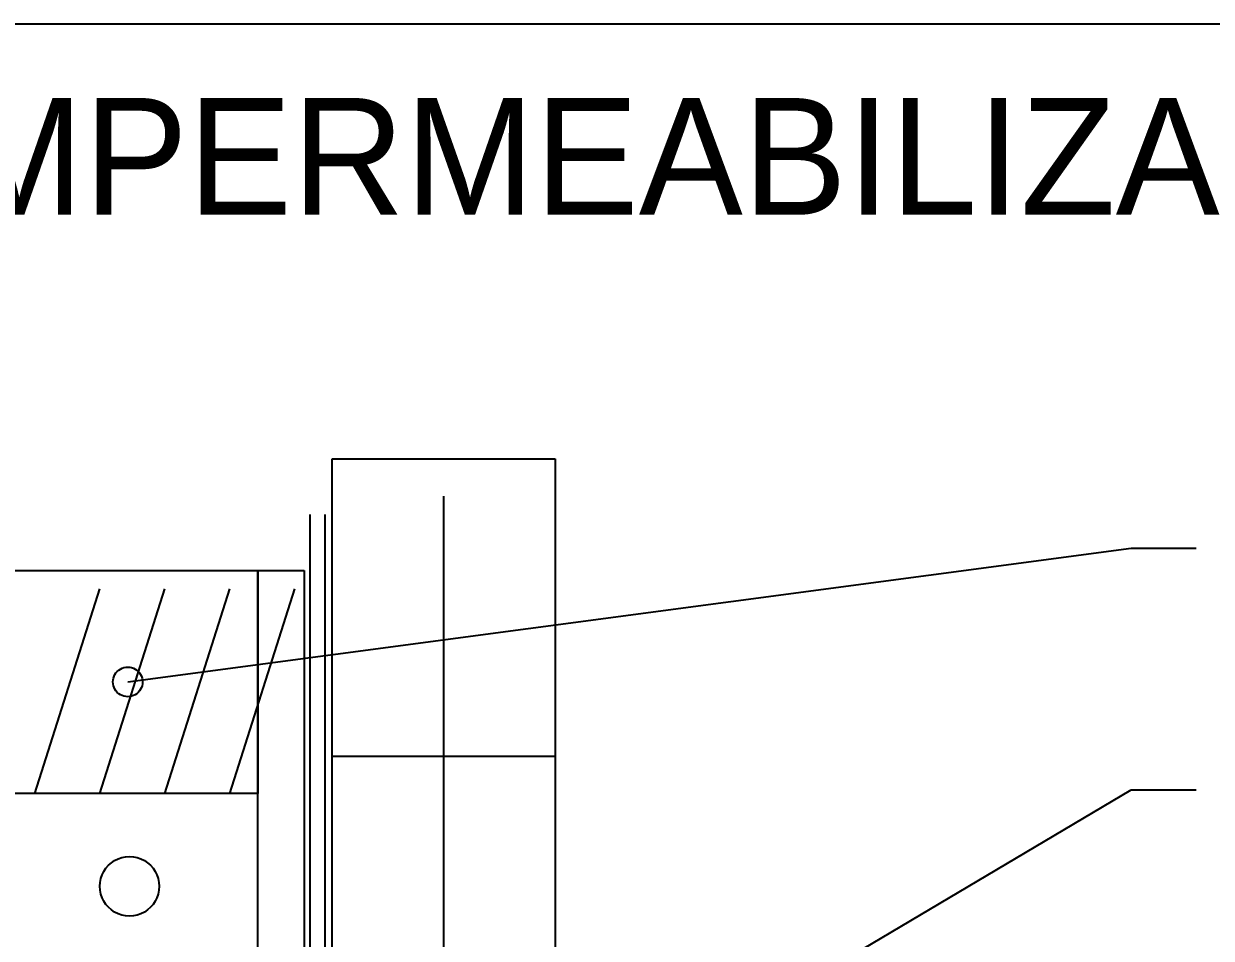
# Model space of a CAD drawing. Header units: millimetres. Extents: x 0 to 3648, y 0 to 594.
# Drawn here: x 700.06 to 749.81, y 425.49 to 463.8 of the extents above; entities that cross this region are included whole.
import ezdxf

# ---------------------------------------------------------------- set-up
doc = ezdxf.new("R2010")
doc.units = ezdxf.units.MM
for name, color, linetype in [('ALVENARIA', 8, 'CONTINUOUS'), ('ARMADURAS', 1, 'CONTINUOUS'), ('COTAS', 4, 'CONTINUOUS'), ('FORMAS', 7, 'CONTINUOUS'), ('SECUNDARIAS', 8, 'CONTINUOUS'), ('TEXTOS', 2, 'CONTINUOUS')]:
    doc.layers.add(name, color=color, linetype=linetype)

msp = doc.modelspace()

# ---------------------------------------------------------------- linework, layer by layer
at = {"layer": 'ALVENARIA'}
msp.add_line((712.97839, 433.11892), (722.3189, 433.11892), dxfattribs=at)
at = {"layer": 'ARMADURAS'}
for p, q in [((717.64868, 444.01621), (717.64868, 345.94054)), ((712.04433, 443.23784), (712.04433, 343.6054))]:
    msp.add_line(p, q, dxfattribs=at)
at = {"layer": 'COTAS'}
for p, q in [((704.41619, 436.23243), (746.44863, 441.83676)), ((746.44863, 441.83676), (749.17299, 441.83676)), ((704.17793, 436.80774), (704.25506, 436.83391)), ((704.25506, 436.83391), (704.33494, 436.84981)), ((704.33494, 436.84981), (704.41619, 436.85513)), ((704.41619, 436.85513), (704.49751, 436.84981)), ((704.49751, 436.84981), (704.57739, 436.83391)), ((704.57739, 436.83391), (704.65451, 436.80774)), ((703.79883, 436.31372), (703.81473, 436.3936)), ((703.81473, 436.3936), (703.8409, 436.47073)), ((703.8409, 436.47073), (703.87695, 436.54379)), ((703.87695, 436.54379), (703.92221, 436.61151)), ((703.92221, 436.61151), (703.97592, 436.67275)), ((703.97592, 436.67275), (704.03715, 436.72646)), ((704.03715, 436.72646), (704.10488, 436.77172)), ((704.10488, 436.77172), (704.17793, 436.80774)), ((704.65451, 436.80774), (704.72756, 436.77172)), ((704.72756, 436.77172), (704.7953, 436.72646)), ((704.7953, 436.72646), (704.85652, 436.67275)), ((704.85652, 436.67275), (704.91023, 436.61151)), ((704.91023, 436.61151), (704.95549, 436.54379)), ((704.95549, 436.54379), (704.99155, 436.47073)), ((704.99155, 436.47073), (705.01772, 436.3936)), ((705.01772, 436.3936), (705.03362, 436.31372)), ((703.79351, 436.23243), (703.79883, 436.31372)), ((703.79883, 436.15116), (703.79351, 436.23243)), ((703.81473, 436.07127), (703.79883, 436.15116)), ((703.8409, 435.99413), (703.81473, 436.07127)), ((703.87695, 435.92107), (703.8409, 435.99413)), ((703.92221, 435.85336), (703.87695, 435.92107)), ((703.97592, 435.79212), (703.92221, 435.85336)), ((704.91023, 435.85336), (704.85652, 435.79212)), ((704.95549, 435.92107), (704.91023, 435.85336)), ((704.99155, 435.99413), (704.95549, 435.92107)), ((705.01772, 436.07127), (704.99155, 435.99413)), ((705.03362, 436.15116), (705.01772, 436.07127)), ((705.03362, 436.31372), (705.03894, 436.23243)), ((705.03894, 436.23243), (705.03362, 436.15116)), ((704.03715, 435.73841), (703.97592, 435.79212)), ((704.10488, 435.69316), (704.03715, 435.73841)), ((704.17793, 435.65714), (704.10488, 435.69316)), ((704.25506, 435.63095), (704.17793, 435.65714)), ((704.33494, 435.61505), (704.25506, 435.63095)), ((704.41619, 435.60973), (704.33494, 435.61505)), ((704.49751, 435.61505), (704.41619, 435.60973)), ((704.57739, 435.63095), (704.49751, 435.61505)), ((704.65451, 435.65714), (704.57739, 435.63095)), ((704.72756, 435.69316), (704.65451, 435.65714)), ((704.7953, 435.73841), (704.72756, 435.69316)), ((704.85652, 435.79212), (704.7953, 435.73841)), ((702.85945, 405.87567), (746.44863, 431.71783)), ((746.44863, 431.71783), (749.17299, 431.71783))]:
    msp.add_line(p, q, dxfattribs=at)
at = {"layer": 'FORMAS'}
for p, q in [((650.99997, 463.8), (830.99997, 463.8)), ((712.97839, 445.57297), (722.3189, 445.57297)), ((712.97839, 355.28108), (712.97839, 445.57297)), ((722.3189, 445.57297), (722.3189, 355.28108))]:
    msp.add_line(p, q, dxfattribs=at)
at = {"layer": 'SECUNDARIAS'}
for p, q in [((712.66702, 443.23784), (712.66702, 344.38379)), ((698.9676, 440.9027), (709.86485, 440.9027)), ((709.86485, 440.9027), (709.86485, 431.56216)), ((709.86485, 440.9027), (711.81083, 440.9027)), ((709.86485, 344.38379), (709.86485, 440.9027)), ((711.81083, 440.9027), (711.81083, 344.38379)), ((700.52434, 431.56216), (703.24864, 440.12433)), ((703.24864, 431.56216), (705.97299, 440.12433)), ((705.97299, 431.56216), (708.69729, 440.12433)), ((708.69729, 431.56216), (711.42165, 440.12433)), ((709.86485, 431.56216), (698.9676, 431.56216)), ((704.01035, 428.82087), (704.16466, 428.87323)), ((704.16466, 428.87323), (704.32442, 428.90502)), ((704.32442, 428.90502), (704.48699, 428.91568)), ((704.48699, 428.91568), (704.64956, 428.90502)), ((704.64956, 428.90502), (704.80932, 428.87323)), ((704.80932, 428.87323), (704.96357, 428.82087)), ((703.40845, 428.29298), (703.49891, 428.42843)), ((703.49891, 428.42843), (703.60633, 428.55091)), ((703.60633, 428.55091), (703.72884, 428.65831)), ((703.72884, 428.65831), (703.86425, 428.74882)), ((703.86425, 428.74882), (704.01035, 428.82087)), ((704.96357, 428.82087), (705.10968, 428.74882)), ((705.10968, 428.74882), (705.24514, 428.65831)), ((705.24514, 428.65831), (705.36759, 428.55091)), ((705.36759, 428.55091), (705.47501, 428.42843)), ((705.47501, 428.42843), (705.56553, 428.29298)), ((703.2522, 427.83284), (703.284, 427.99261)), ((703.284, 427.99261), (703.3364, 428.14687)), ((703.3364, 428.14687), (703.40845, 428.29298)), ((705.56553, 428.29298), (705.63758, 428.14687)), ((705.63758, 428.14687), (705.68992, 427.99261)), ((705.68992, 427.99261), (705.72172, 427.83284)), ((703.24156, 427.67026), (703.2522, 427.83284)), ((703.2522, 427.50771), (703.24156, 427.67026)), ((703.284, 427.34793), (703.2522, 427.50771)), ((705.72172, 427.50771), (705.68992, 427.34793)), ((705.72172, 427.83284), (705.73236, 427.67026)), ((705.73236, 427.67026), (705.72172, 427.50771)), ((703.3364, 427.19367), (703.284, 427.34793)), ((703.40845, 427.04756), (703.3364, 427.19367)), ((703.49891, 426.91211), (703.40845, 427.04756)), ((703.60633, 426.78964), (703.49891, 426.91211)), ((705.47501, 426.91211), (705.36759, 426.78964)), ((705.56553, 427.04756), (705.47501, 426.91211)), ((705.63758, 427.19367), (705.56553, 427.04756)), ((705.68992, 427.34793), (705.63758, 427.19367)), ((703.72884, 426.68223), (703.60633, 426.78964)), ((703.86425, 426.59172), (703.72884, 426.68223)), ((704.01035, 426.51967), (703.86425, 426.59172)), ((704.16466, 426.46731), (704.01035, 426.51967)), ((704.32442, 426.43552), (704.16466, 426.46731)), ((704.48699, 426.42486), (704.32442, 426.43552)), ((704.64956, 426.43552), (704.48699, 426.42486)), ((704.80932, 426.46731), (704.64956, 426.43552)), ((704.96357, 426.51967), (704.80932, 426.46731)), ((705.10968, 426.59172), (704.96357, 426.51967)), ((705.24514, 426.68223), (705.10968, 426.59172)), ((705.36759, 426.78964), (705.24514, 426.68223))]:
    msp.add_line(p, q, dxfattribs=at)

# ---------------------------------------------------------------- texts
at = {"layer": 'TEXTOS'}
msp.add_text('DETALHE — IMPERMEABILIZAÇÃO E DRENAGEM', height=4.88827, dxfattribs=at).set_placement((655, 455.80001))

doc.saveas('drawing.dxf')
